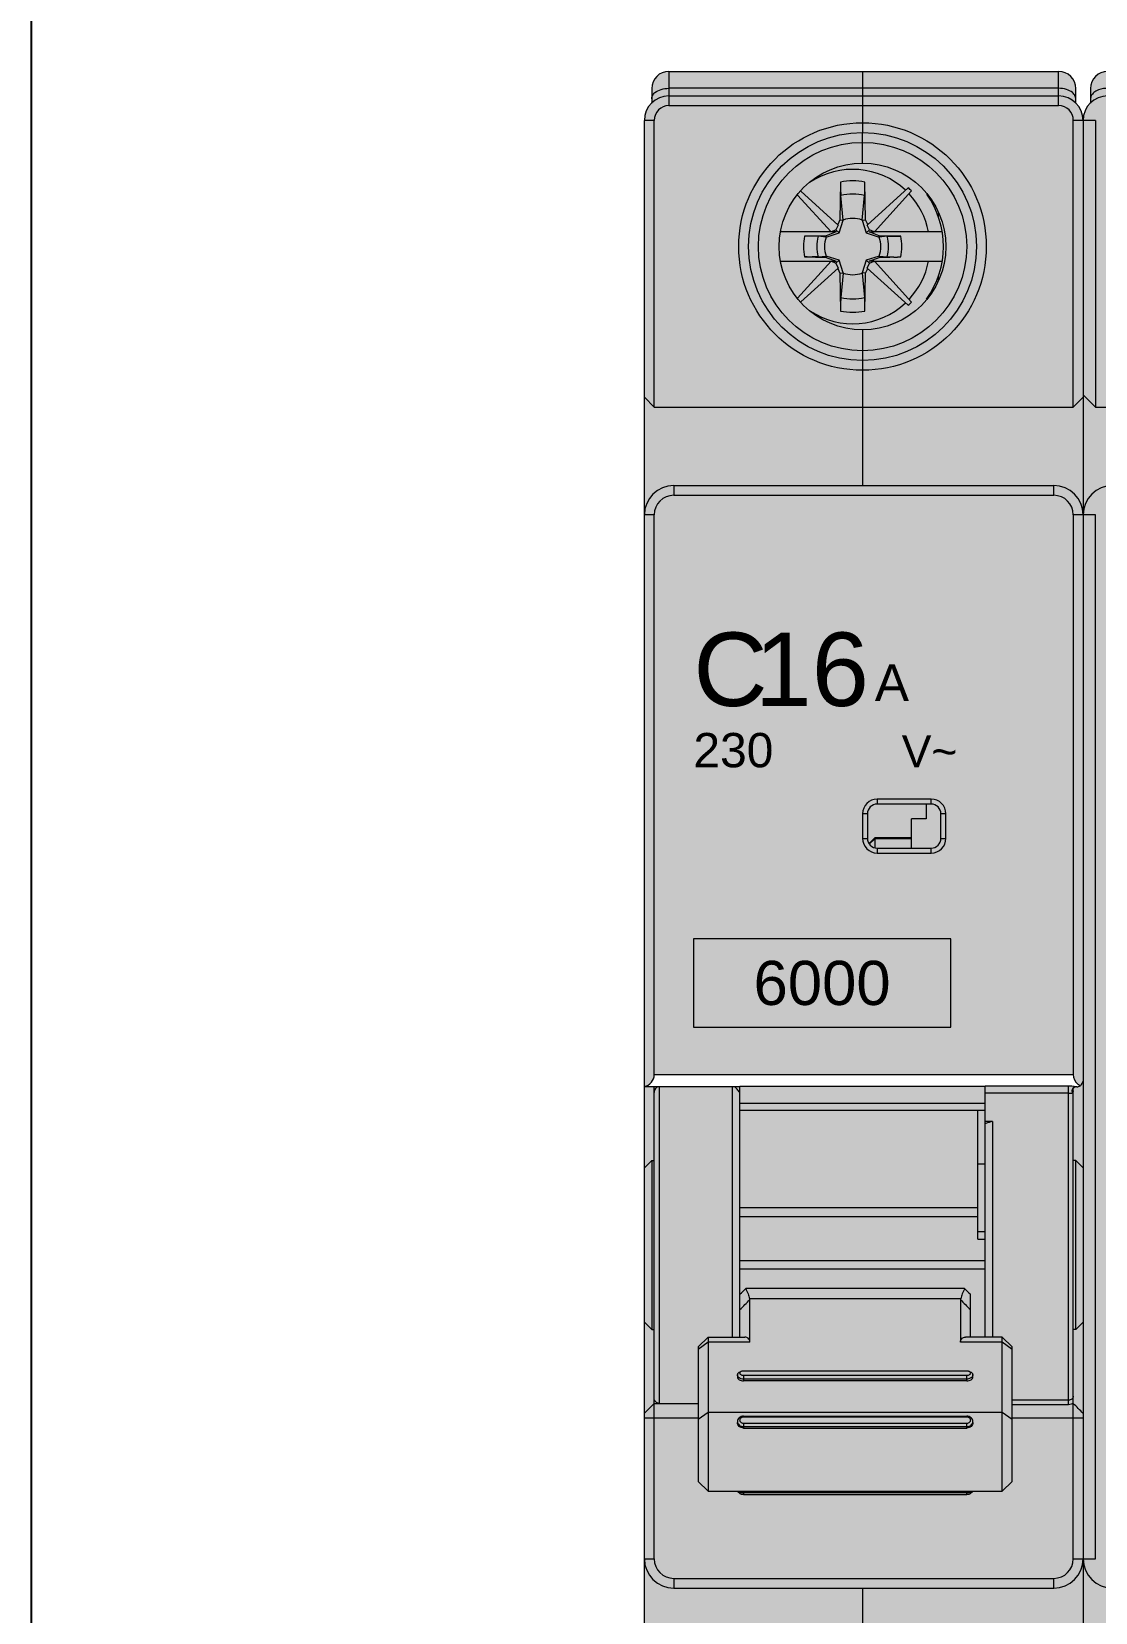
# Model space of a CAD drawing. Header units: millimetres. Extents: x 27500 to 33280, y -10980 to 420.
# Drawn here: x 30080 to 30123.4, y -667.9 to -603.4 of the extents above; entities that cross this region are included whole.
import ezdxf
from ezdxf.enums import TextEntityAlignment as Align

# ---------------------------------------------------------------- set-up
doc = ezdxf.new("R2010")
doc.units = ezdxf.units.MM
for name, color, linetype, lineweight, true_color in [('BODY', 7, 'Continuous', 5, 0xf0f1eb), ('DETAILS', 7, 'Continuous', 5, 0x2f373d), ('INDICATOR', 7, 'Continuous', 5, 0x3d9868), ('LEVERS', 7, 'Continuous', 5, 0x2b7ac1), ('MARKING', 7, 'Continuous', 5, 0x2f373d), ('RECESS', 7, 'Continuous', 5, 0x6c747a), ('TERMINALS', 7, 'Continuous', 5, 0xa4adb6)]:
    doc.layers.add(name, color=color, linetype=linetype, lineweight=lineweight, true_color=true_color)
doc.layers.add('PARAMETERS', color=7, linetype='Continuous', plot=False)
doc.styles.add('BLOCK_ARIAL', font='arial.ttf')
doc.styles.get("Standard").update_dxf_attribs({"font": 'arial.ttf'})

# ---------------------------------------------------------------- blocks, each defined once
blk = doc.blocks.new('SX_DYN_RCBO_G001')
at = {"layer": 'BODY', "true_color": 0xf0f1eb}
blk.add_hatch(color=7, dxfattribs=at).paths.add_polyline_path([(0.1, 1), (0.1, 13.7), (0.4, 13.7), (0.4, 16.7), (1, 16.7), (0.8, 16.72), (0.61, 16.78), (0.3, 16.983), (0.29, 16.99), (0.08, 17.31), (0.02, 17.5), (0, 17.7), (0, 29), (0, 33.8), (0, 39.54), (0, 39.74), (0, 43.45), (0, 49.75), (0, 53.06), (0.4, 53.06), (0.58, 53.06), (0.6, 53.06), (3.6, 53.06), (3.9, 53.06), (3.9, 53.065), (3.9, 53.07), (13.9, 53.07), (13.9, 53.09), (17.3, 53.09), (17.435, 53.085), (17.53, 53.07), (17.595, 53.06), (17.64, 53.06), (17.645, 53.06), (17.685, 53.065), (17.69, 53.07), (17.695, 53.07), (17.7, 53.07), (17.71, 53.07), (17.73, 53.08), (17.75, 53.09), (17.77, 53.1), (17.785, 53.108), (17.77, 53.115), (17.75, 53.13), (17.725, 53.14), (17.715, 53.148), (17.71, 53.15), (17.7, 53.16), (17.69, 53.16), (17.69, 53.17), (17.61, 53.25), (17.55, 53.34), (17.51, 53.45), (17.5, 53.56), (0.4, 53.56), (0.37, 53.39), (0.29, 53.24), (0.16, 53.13), (0, 53.07), (0, 76.4), (0, 81.2), (0, 92.5), (0.02, 92.7), (0.08, 92.89), (0.29, 93.21), (0.3, 93.217), (0.3, 93.375), (0.3, 93.38), (0.3, 93.41), (0.3, 93.8), (0.35, 94.07), (0.5, 94.3), (0.73, 94.45), (1, 94.5), (8.9, 94.5), (16.9, 94.5), (17.17, 94.45), (17.39, 94.3), (17.392, 94.297), (17.395, 94.295), (17.545, 94.07), (17.6, 93.8), (17.6, 93.41), (17.6, 93.38), (17.6, 93.375), (17.6, 93.217), (17.61, 93.21), (17.82, 92.89), (17.88, 92.7), (17.9, 92.5), (17.92, 92.7), (17.98, 92.89), (18.19, 93.21), (18.2, 93.217), (18.2, 93.375), (18.2, 93.38), (18.2, 93.41), (18.2, 93.8), (18.25, 94.07), (18.4, 94.3), (18.63, 94.45), (18.9, 94.5), (29.3, 94.5), (45.9, 94.5), (52.9, 94.5), (53.17, 94.45), (53.39, 94.3), (53.392, 94.297), (53.395, 94.295), (53.545, 94.07), (53.6, 93.8), (53.6, 93.41), (53.6, 93.38), (53.6, 93.375), (53.6, 93.217), (53.61, 93.21), (53.82, 92.89), (53.88, 92.7), (53.9, 92.5), (53.4, 92.5), (53.4, 80.8), (45.9, 80.8), (45.9, 77.6), (52.7, 77.6), (52.94, 77.58), (53.17, 77.51), (53.37, 77.4), (53.55, 77.25), (53.695, 77.07), (53.737, 76.991), (53.81, 76.87), (53.88, 76.64), (53.9, 76.4), (53.4, 76.4), (53.4, 33.8), (53.9, 33.8), (53.88, 33.56), (53.81, 33.33), (53.737, 33.209), (53.695, 33.13), (53.55, 32.95), (53.37, 32.8), (53.17, 32.69), (52.94, 32.62), (52.7, 32.6), (45.9, 32.6), (45.9, 29.4), (53.4, 29.4), (53.4, 17.7), (53.9, 17.7), (53.88, 17.5), (53.82, 17.31), (53.61, 16.99), (53.29, 16.78), (53.1, 16.72), (52.9, 16.7), (52.3, 16.7), (52.3, 8.5), (52.3, 8.48), (52.31, 8.46), (52.32, 8.44), (52.33, 8.43), (52.34, 8.42), (52.36, 8.41), (52.38, 8.4), (52.4, 8.4), (53.4, 8.4), (53.42, 8.4), (53.44, 8.41), (53.46, 8.42), (53.46, 8.42), (53.47, 8.43), (53.48, 8.44), (53.49, 8.46), (53.5, 8.48), (53.5, 8.5), (53.9, 8.5), (53.86, 8.305), (53.755, 8.145), (53.595, 8.04), (53.4, 8), (52.4, 8), (52.205, 8.04), (52.045, 8.145), (51.94, 8.305), (51.9, 8.5), (51.9, 14.9), (51.835, 15.21), (51.665, 15.465), (51.41, 15.635), (51.1, 15.7), (45.9, 15.7), (40.7, 15.7), (40.39, 15.635), (40.135, 15.465), (39.965, 15.21), (39.9, 14.9), (39.9, 8.5), (39.86, 8.305), (39.755, 8.145), (39.595, 8.04), (39.4, 8), (38.9, 8), (38.705, 8.04), (38.545, 8.145), (38.44, 8.305), (38.4, 8.5), (38.4, 14.9), (38.335, 15.21), (38.165, 15.465), (37.91, 15.635), (37.6, 15.7), (32.4, 15.7), (26.9, 15.7), (26.9, 16.39), (26.9, 16.7), (26.4, 16.7), (26.39, 1), (26.37, 0.8), (26.315, 0.61), (26.185, 0.42), (26.1, 0.29), (25.78, 0.08), (25.595, 0.02), (25.39, 0), (1.09, 0), (0.895, 0.02), (0.71, 0.075), (0.535, 0.17), (0.415, 0.27), (0.39, 0.29), (0.388, 0.293), (0.385, 0.295), (0.26, 0.445), (0.17, 0.615), (0.14, 0.71), (0.11, 0.8), (0.09, 1)])
at = {"layer": 'INDICATOR', "true_color": 0x3d9868}
blk.add_hatch(color=105, dxfattribs=at).paths.add_polyline_path([(11.7, 62.6), (9.5, 62.6), (9.265, 62.645), (9.075, 62.775), (8.945, 62.965), (8.9, 63.2), (8.9, 64.2), (8.945, 64.435), (9.075, 64.625), (9.265, 64.755), (9.5, 64.8), (11.7, 64.8), (11.7, 64.6), (11.855, 64.57), (11.985, 64.485), (12.07, 64.355), (12.1, 64.2), (12.1, 63.2), (12.07, 63.045), (11.985, 62.915), (11.855, 62.83), (11.7, 62.8)])
at = {"layer": 'LEVERS'}
blk.add_hatch(color=256, dxfattribs=at).paths.add_polyline_path([(0.4, 40.365), (0.405, 40.325), (0.415, 40.28), (0.435, 40.24), (0.46, 40.205), (0.49, 40.175), (0.525, 40.16), (0.56, 40.145), (0.6, 40.14), (2.2, 40.14), (2.2, 42.345), (2.2, 42.445), (2.6, 42.845), (3.6, 42.845), (3.9, 42.845), (3.9, 43.97), (3.9, 44.595), (3.96, 44.65), (4.015, 44.71), (4.075, 44.765), (4.135, 44.825), (13.065, 44.825), (13.125, 44.765), (13.18, 44.71), (13.24, 44.65), (13.3, 44.595), (13.3, 43.97), (13.3, 42.845), (13.9, 42.845), (14.2, 42.845), (14.6, 42.845), (15, 42.445), (15, 42.345), (15, 40.27), (17.3, 40.27), (17.34, 40.27), (17.375, 40.28), (17.41, 40.295), (17.44, 40.32), (17.465, 40.345), (17.485, 40.375), (17.495, 40.405), (17.5, 40.44), (17.5, 40.14), (17.5, 40.135), (17.5, 40.11), (17.5, 39.895), (17.5, 39.54), (17.5, 33.8), (17.435, 33.49), (17.265, 33.235), (17.01, 33.065), (16.7, 33), (16.7, 32.6), (8.9, 32.6), (1.2, 32.6), (1.2, 33), (0.89, 33.065), (0.635, 33.235), (0.465, 33.49), (0.4, 33.8), (0.4, 39.54), (0.4, 40.14)])
at = {"layer": 'RECESS', "true_color": 0x6c747a}
blk.add_hatch(color=8, dxfattribs=at).paths.add_polyline_path([(13.3, 42.845), (13.3, 43.97), (13.3, 44.595), (13.24, 44.65), (13.18, 44.71), (13.125, 44.765), (13.065, 44.825), (4.135, 44.825), (4.075, 44.765), (4.015, 44.71), (3.96, 44.65), (3.9, 44.595), (3.9, 43.97), (3.9, 42.845), (3.6, 42.845), (3.6, 53.06), (3.9, 53.06), (3.9, 53.065), (13.9, 53.065), (13.9, 52.805), (13.9, 52.385), (13.9, 52.11), (13.9, 51.65), (14.2, 51.65), (14.2, 42.845), (13.9, 42.845)])
at = {"layer": 'TERMINALS', "true_color": 0xa4adb6}
blk.add_hatch(color=253, dxfattribs=at).paths.add_polyline_path([(13.586, 85.469), (13.555, 85.385), (13.522, 85.318), (13.5, 85.266), (13.429, 85.116), (13.353, 84.969), (13.341, 84.947), (13.34, 84.945), (13.338, 84.942), (13.273, 84.825), (13.188, 84.683), (13.099, 84.544), (13.005, 84.409), (12.906, 84.276), (12.803, 84.146), (12.697, 84.02), (12.586, 83.898), (12.471, 83.779), (12.352, 83.664), (12.229, 83.553), (12.103, 83.446), (11.974, 83.344), (11.841, 83.245), (11.788, 83.208), (11.725, 83.16), (11.649, 83.115), (11.567, 83.062), (11.425, 82.977), (11.306, 82.911), (11.305, 82.91), (11.304, 82.91), (11.28, 82.896), (11.133, 82.821), (10.984, 82.75), (10.93, 82.727), (10.865, 82.695), (10.786, 82.666), (10.679, 82.624), (10.523, 82.568), (10.479, 82.554), (10.4, 82.525), (10.336, 82.509), (10.207, 82.472), (10.047, 82.432), (9.885, 82.397), (9.722, 82.367), (9.559, 82.343), (9.454, 82.331), (9.415, 82.325), (9.385, 82.324), (9.23, 82.311), (9.065, 82.303), (8.901, 82.3), (8.9, 82.3), (8.899, 82.3), (8.735, 82.303), (8.569, 82.311), (8.414, 82.324), (8.385, 82.325), (8.348, 82.331), (8.241, 82.343), (8.077, 82.367), (7.915, 82.397), (7.753, 82.432), (7.593, 82.472), (7.46, 82.51), (7.4, 82.525), (7.324, 82.553), (7.276, 82.568), (7.121, 82.624), (7.008, 82.668), (6.935, 82.695), (6.873, 82.725), (6.816, 82.75), (6.666, 82.821), (6.519, 82.896), (6.375, 82.977), (6.233, 83.062), (6.145, 83.119), (6.075, 83.16), (6.007, 83.211), (5.958, 83.245), (5.826, 83.344), (5.696, 83.446), (5.693, 83.449), (5.685, 83.455), (5.674, 83.465), (5.57, 83.553), (5.448, 83.664), (5.329, 83.779), (5.214, 83.898), (5.103, 84.02), (4.996, 84.146), (4.893, 84.276), (4.795, 84.409), (4.754, 84.467), (4.71, 84.525), (4.67, 84.593), (4.611, 84.683), (4.526, 84.825), (4.446, 84.969), (4.371, 85.116), (4.3, 85.266), (4.274, 85.326), (4.245, 85.385), (4.22, 85.453), (4.173, 85.571), (4.118, 85.727), (4.101, 85.778), (4.075, 85.85), (4.055, 85.928), (4.022, 86.043), (3.982, 86.203), (3.975, 86.233), (3.95, 86.33), (3.936, 86.424), (3.917, 86.527), (3.893, 86.691), (3.881, 86.793), (3.875, 86.835), (3.874, 86.857), (3.861, 87.02), (3.852, 87.185), (3.85, 87.35), (3.852, 87.515), (3.861, 87.68), (3.874, 87.843), (3.875, 87.865), (3.881, 87.906), (3.893, 88.009), (3.917, 88.173), (3.936, 88.276), (3.95, 88.37), (3.975, 88.467), (3.982, 88.497), (4.022, 88.657), (4.055, 88.773), (4.075, 88.85), (4.101, 88.921), (4.118, 88.973), (4.173, 89.129), (4.22, 89.248), (4.245, 89.315), (4.274, 89.374), (4.3, 89.434), (4.371, 89.584), (4.446, 89.731), (4.526, 89.875), (4.611, 90.017), (4.67, 90.108), (4.71, 90.175), (4.754, 90.232), (4.795, 90.292), (4.893, 90.424), (4.996, 90.554), (5.103, 90.68), (5.214, 90.802), (5.329, 90.921), (5.448, 91.036), (5.57, 91.147), (5.675, 91.236), (5.685, 91.245), (5.692, 91.251), (5.696, 91.254), (5.826, 91.356), (5.958, 91.455), (6.008, 91.489), (6.075, 91.54), (6.143, 91.581), (6.233, 91.638), (6.375, 91.723), (6.519, 91.804), (6.666, 91.879), (6.816, 91.95), (6.874, 91.975), (6.935, 92.005), (7.006, 92.031), (7.121, 92.076), (7.276, 92.132), (7.326, 92.148), (7.4, 92.175), (7.459, 92.19), (7.593, 92.228), (7.753, 92.268), (7.915, 92.303), (8.077, 92.333), (8.241, 92.357), (8.349, 92.369), (8.385, 92.375), (8.412, 92.376), (8.569, 92.389), (8.735, 92.397), (8.9, 92.4), (9.065, 92.397), (9.23, 92.389), (9.387, 92.376), (9.415, 92.375), (9.452, 92.369), (9.559, 92.357), (9.722, 92.333), (9.885, 92.303), (10.047, 92.268), (10.207, 92.228), (10.338, 92.191), (10.4, 92.175), (10.478, 92.147), (10.523, 92.132), (10.679, 92.076), (10.787, 92.033), (10.865, 92.005), (10.929, 91.974), (10.984, 91.95), (11.133, 91.879), (11.28, 91.804), (11.425, 91.723), (11.567, 91.638), (11.65, 91.584), (11.725, 91.54), (11.787, 91.492), (11.841, 91.455), (11.974, 91.356), (12.103, 91.254), (12.229, 91.147), (12.352, 91.036), (12.471, 90.921), (12.586, 90.802), (12.697, 90.68), (12.803, 90.554), (12.906, 90.424), (13.005, 90.292), (13.099, 90.156), (13.188, 90.017), (13.273, 89.875), (13.339, 89.757), (13.34, 89.755), (13.341, 89.753), (13.353, 89.731), (13.429, 89.584), (13.5, 89.434), (13.522, 89.382), (13.555, 89.315), (13.585, 89.232), (13.626, 89.129), (13.682, 88.973), (13.695, 88.932), (13.725, 88.85), (13.742, 88.782), (13.778, 88.657), (13.818, 88.497), (13.853, 88.335), (13.882, 88.173), (13.907, 88.009), (13.918, 87.908), (13.925, 87.865), (13.927, 87.829), (13.939, 87.68), (13.947, 87.515), (13.95, 87.357), (13.95, 87.35), (13.95, 87.343), (13.947, 87.185), (13.939, 87.02), (13.927, 86.871), (13.925, 86.835), (13.918, 86.792), (13.907, 86.691), (13.882, 86.527), (13.853, 86.365), (13.818, 86.203), (13.778, 86.043), (13.742, 85.918), (13.725, 85.85), (13.695, 85.768), (13.682, 85.727), (13.626, 85.571)])
at = {"layer": 'DETAILS', "color": 250, "linetype": 'ByBlock', "lineweight": 5, "true_color": 0x2f373d}
for p, q in [((1, 94.5), (1, 93.1)), ((1, 94.5), (16.9, 94.5)), ((8.9, 94.5), (8.9, 92.018)), ((16.9, 93.1), (16.9, 94.5)), ((0.3, 93.8), (0.3, 93.197)), ((16.9, 93.808), (1, 93.808)), ((17.6, 93.197), (17.6, 93.8)), ((18.2, 93.8), (18.2, 93.197)), ((1, 93.5), (16.9, 93.5)), ((1, 93.1), (16.9, 93.1)), ((0, 53.07), (0, 92.5)), ((0.4, 92.5), (0, 92.5)), ((0.4, 80.8), (0.4, 92.5)), ((17.5, 80.8), (17.5, 92.5)), ((18.4, 92.5), (17.5, 92.5)), ((17.9, 92.5), (17.9, 0.5)), ((18.4, 92.5), (18.4, 80.8)), ((8.9, 90.75), (8.9, 92)), ((8.007, 89.982), (7.98, 88.436)), ((9.02, 88.436), (8.993, 89.982)), ((10.767, 89.748), (9.095, 88.229)), ((7.616, 87.95), (6.252, 89.452)), ((7.904, 88.229), (6.389, 89.606)), ((8.111, 88.432), (8.016, 89.431)), ((8.889, 88.432), (8.983, 89.431)), ((9.383, 87.95), (10.898, 89.617)), ((7.98, 88.436), (7.889, 88.243)), ((7.946, 87.903), (8.111, 88.428)), ((7.98, 88.436), (8.111, 88.428)), ((8.111, 88.432), (8.111, 88.428)), ((8.889, 88.428), (9.02, 88.436)), ((8.889, 88.428), (8.889, 88.432)), ((8.889, 88.428), (9.053, 87.903)), ((9.11, 88.243), (9.02, 88.436)), ((12, 88.542), (12, 88.704)), ((7.616, 87.95), (5.571, 87.95)), ((7.418, 87.794), (6.538, 87.775)), ((7.417, 87.739), (7.094, 87.767)), ((7.417, 87.739), (7.421, 87.739)), ((7.825, 87.95), (7.418, 87.794)), ((7.421, 87.739), (7.418, 87.794)), ((7.421, 87.739), (7.946, 87.903)), ((7.607, 87.96), (7.585, 87.95)), ((7.63, 87.95), (7.616, 87.95)), ((7.817, 88.033), (7.63, 87.95)), ((7.825, 87.95), (7.63, 87.95)), ((7.904, 88.229), (7.817, 88.033)), ((7.817, 88.033), (7.946, 87.903)), ((9.183, 88.033), (9.053, 87.903)), ((9.053, 87.903), (9.578, 87.739)), ((9.183, 88.033), (9.095, 88.229)), ((9.581, 87.794), (9.175, 87.95)), ((9.175, 87.95), (9.369, 87.95)), ((9.369, 87.95), (9.183, 88.033)), ((9.383, 87.95), (9.369, 87.95)), ((12.151, 87.95), (9.383, 87.95)), ((9.415, 87.95), (9.392, 87.96)), ((9.578, 87.739), (9.581, 87.794)), ((9.582, 87.739), (9.578, 87.739)), ((10.461, 87.775), (9.581, 87.794)), ((9.905, 87.767), (9.582, 87.739)), ((5.572, 86.75), (7.616, 86.75)), ((6.253, 85.249), (7.616, 86.75)), ((6.389, 85.094), (7.904, 86.471)), ((6.538, 86.926), (7.418, 86.906)), ((7.094, 86.933), (7.417, 86.961)), ((7.417, 86.961), (7.421, 86.961)), ((7.421, 86.961), (7.418, 86.906)), ((7.418, 86.906), (7.825, 86.75)), ((7.946, 86.797), (7.421, 86.961)), ((7.585, 86.75), (7.607, 86.74)), ((7.616, 86.75), (7.63, 86.75)), ((7.63, 86.75), (7.817, 86.667)), ((7.63, 86.75), (7.825, 86.75)), ((7.817, 86.667), (7.946, 86.797)), ((7.817, 86.667), (7.904, 86.471)), ((7.889, 86.457), (7.98, 86.264)), ((8.111, 86.272), (7.946, 86.797)), ((9.053, 86.797), (8.889, 86.272)), ((9.02, 86.264), (9.11, 86.457)), ((9.578, 86.961), (9.053, 86.797)), ((9.053, 86.797), (9.183, 86.667)), ((9.095, 86.471), (9.183, 86.667)), ((9.095, 86.471), (10.767, 84.952)), ((9.175, 86.75), (9.581, 86.906)), ((9.369, 86.75), (9.175, 86.75)), ((9.183, 86.667), (9.369, 86.75)), ((9.369, 86.75), (9.383, 86.75)), ((10.898, 85.083), (9.383, 86.75)), ((9.383, 86.75), (12.151, 86.75)), ((9.392, 86.74), (9.415, 86.75)), ((9.578, 86.961), (9.581, 86.906)), ((9.582, 86.961), (9.578, 86.961)), ((9.581, 86.906), (10.461, 86.926)), ((9.582, 86.961), (9.905, 86.933)), ((7.98, 86.264), (8.111, 86.272)), ((7.98, 86.264), (8.007, 84.718)), ((8.111, 86.268), (8.016, 85.269)), ((8.111, 86.272), (8.111, 86.268)), ((9.02, 86.264), (8.889, 86.272)), ((8.889, 86.268), (8.889, 86.272)), ((8.889, 86.268), (8.983, 85.269)), ((8.993, 84.718), (9.02, 86.264)), ((12, 85.992), (12, 86.163)), ((8.9, 83.95), (8.9, 82.7)), ((8.9, 82.682), (8.9, 77.6)), ((18.4, 80.8), (17.9, 81.3)), ((0, 81.2), (0.4, 80.8)), ((0.4, 80.8), (17.5, 80.8)), ((17.5, 80.8), (17.9, 81.2)), ((18.4, 80.8), (53.4, 80.8)), ((1.2, 77.6), (1.2, 77.2)), ((1.2, 77.6), (16.7, 77.6)), ((16.7, 77.2), (16.7, 77.6)), ((1.2, 77.2), (16.7, 77.2)), ((0.4, 76.4), (0, 76.4)), ((0.4, 53.56), (0.4, 76.4)), ((17.5, 76.4), (17.5, 53.56)), ((18.4, 76.4), (17.5, 76.4)), ((18.4, 33.8), (18.4, 76.4)), ((9.5, 64.8), (9.5, 64.6)), ((11.7, 64.8), (9.5, 64.8)), ((11.7, 64.6), (9.5, 64.6)), ((11.5, 64.6), (11.5, 64)), ((11.7, 64.6), (11.7, 64.8)), ((8.9, 64.2), (8.9, 63.2)), ((9.1, 64.2), (8.9, 64.2)), ((9.1, 64.2), (9.1, 63.2)), ((10.9, 62.8), (10.9, 64)), ((11.5, 64), (10.9, 64)), ((12.1, 63.2), (12.1, 64.2)), ((12.3, 64.2), (12.1, 64.2)), ((12.3, 63.2), (12.3, 64.2)), ((9.168, 62.99), (9.4, 63.222)), ((9.4, 63.222), (9.4, 62.82)), ((10.9, 63.222), (9.4, 63.222)), ((8.9, 63.2), (9.1, 63.2)), ((9.4, 63.181), (9.181, 62.97)), ((10.9, 63.181), (9.4, 63.181)), ((9.5, 62.8), (9.5, 62.6)), ((9.5, 62.8), (11.7, 62.8)), ((9.5, 62.6), (11.7, 62.6)), ((11.7, 62.6), (11.7, 62.8)), ((12.1, 63.2), (12.3, 63.2)), ((0.4, 53.56), (17.5, 53.56)), ((0, 17.7), (0, 53.06)), ((3.9, 53.06), (0, 53.06)), ((0.4, 33.8), (0.4, 53.06)), ((0.6, 53.06), (0.6, 40.14)), ((3.6, 42.846), (3.6, 53.06)), ((3.78, 52.96), (3.7, 53.05)), ((3.9, 42.846), (3.9, 53.067)), ((13.9, 53.067), (3.9, 53.067)), ((13.9, 42.846), (13.9, 53.091)), ((17.3, 53.091), (13.9, 53.091)), ((17.3, 40.089), (17.3, 53.091)), ((17.436, 53.083), (17.3, 53.091)), ((17.532, 53.068), (17.436, 53.083)), ((17.526, 53.017), (17.5, 52.986)), ((17.5, 40.133), (17.5, 52.986)), ((17.556, 53.041), (17.526, 53.017)), ((17.595, 53.06), (17.532, 53.068)), ((17.644, 53.06), (17.595, 53.06)), ((17.644, 53.06), (17.684, 53.065)), ((13.9, 52.384), (3.9, 52.384)), ((17.3, 52.805), (13.9, 52.805)), ((3.9, 52.108), (13.9, 52.108)), ((13.6, 46.848), (13.6, 52.108)), ((14.2, 51.65), (13.9, 51.65)), ((14.2, 51.65), (14.2, 42.846)), ((13.927, 51.564), (13.9, 51.556)), ((0.3, 50.05), (0, 49.75)), ((0.3, 50.05), (0.3, 43.15)), ((0.3, 50.05), (0.4, 50.05)), ((13.9, 49.9), (13.6, 49.9)), ((17.6, 50.05), (17.5, 50.05)), ((17.6, 43.15), (17.6, 50.05)), ((17.6, 50.05), (17.9, 49.75)), ((13.6, 48.125), (3.9, 48.125)), ((13.6, 47.757), (3.9, 47.757)), ((13.9, 47.14), (13.6, 47.14)), ((13.6, 46.848), (13.9, 46.848)), ((3.9, 45.977), (13.9, 45.977)), ((3.9, 45.632), (13.9, 45.632)), ((13.065, 44.825), (4.134, 44.825)), ((13.3, 42.846), (13.3, 44.594)), ((12.905, 44.415), (4.295, 44.415)), ((4.3, 44.378), (4.295, 44.415)), ((4.3, 42.639), (4.3, 44.378)), ((12.905, 44.415), (12.9, 44.378)), ((12.9, 44.378), (12.9, 42.639)), ((0.3, 43.15), (0, 43.45)), ((17.6, 43.15), (17.9, 43.45)), ((0.3, 43.15), (0.4, 43.15)), ((2.2, 42.446), (2.6, 42.846)), ((2.6, 42.639), (2.2, 42.343)), ((2.6, 42.846), (2.6, 36.56)), ((2.6, 42.846), (4.093, 42.846)), ((4.3, 42.639), (2.6, 42.639)), ((14.6, 42.639), (12.9, 42.639)), ((14.6, 42.846), (13.107, 42.846)), ((14.6, 36.56), (14.6, 42.846)), ((15, 42.446), (14.6, 42.846)), ((15, 42.343), (14.6, 42.639)), ((17.6, 43.15), (17.5, 43.15)), ((2.2, 42.446), (2.2, 36.96)), ((15, 36.96), (15, 42.446)), ((3.8, 41.3), (3.8, 41.226)), ((3.903, 41.436), (3.944, 41.452)), ((3.986, 41.465), (4.05, 41.475)), ((4.05, 41.475), (13.15, 41.475)), ((13.15, 41.475), (13.213, 41.465)), ((13.255, 41.452), (13.297, 41.436)), ((13.4, 41.226), (13.4, 41.3)), ((4.05, 41.273), (4.05, 41.058)), ((13.15, 41.273), (4.05, 41.273)), ((13.15, 41.132), (4.05, 41.132)), ((13.15, 41.058), (4.05, 41.058)), ((13.15, 41.058), (13.15, 41.273)), ((0.4, 40.14), (0, 39.74)), ((0.4, 40.14), (2.2, 40.14)), ((17.3, 40.268), (15, 40.268)), ((17.3, 40.089), (15, 40.089)), ((17.406, 40.116), (17.3, 40.089)), ((17.499, 40.14), (17.406, 40.116)), ((17.5, 40.111), (17.499, 40.14)), ((17.5, 39.54), (17.499, 40.14)), ((17.5, 39.893), (17.5, 40.111)), ((2.2, 39.54), (0, 39.54)), ((2.2, 39.491), (2.6, 39.787)), ((2.6, 39.787), (14.6, 39.787)), ((3.8, 39.408), (3.8, 39.357)), ((4.05, 39.621), (4.05, 39.592)), ((4.05, 39.621), (13.15, 39.621)), ((4.05, 39.592), (13.15, 39.592)), ((13.15, 39.592), (13.15, 39.621)), ((13.4, 39.357), (13.4, 39.408)), ((14.6, 39.787), (15, 39.491)), ((17.9, 39.54), (15, 39.54)), ((17.5, 33.8), (17.5, 39.893)), ((4.05, 39.32), (4.05, 39.134)), ((13.15, 39.32), (4.05, 39.32)), ((13.15, 39.19), (4.05, 39.19)), ((4.05, 39.134), (13.15, 39.134)), ((13.15, 39.134), (13.15, 39.32)), ((2.2, 36.96), (2.6, 36.56)), ((15, 36.96), (14.6, 36.56)), ((2.6, 36.56), (14.6, 36.56)), ((3.814, 36.543), (3.802, 36.559)), ((3.814, 36.543), (3.909, 36.459)), ((4.05, 36.56), (4.05, 36.429)), ((13.15, 36.493), (4.05, 36.493)), ((4.05, 36.429), (13.15, 36.429)), ((13.15, 36.429), (13.15, 36.56)), ((13.291, 36.459), (13.385, 36.543)), ((13.397, 36.559), (13.385, 36.543)), ((0, 33.8), (0.4, 33.8)), ((17.5, 33.8), (18.4, 33.8)), ((1.2, 33), (1.2, 32.6)), ((1.2, 33), (16.7, 33)), ((16.7, 32.6), (16.7, 33)), ((1.2, 32.6), (16.7, 32.6)), ((8.9, 32.6), (8.9, 27.518))]:
    blk.add_line(p, q, dxfattribs=at)
for radius in [5.05, 4.65, 4.25, 3.4]:
    blk.add_circle((8.9, 87.35), radius, dxfattribs=at)
for centre, radius, start, end in [((1, 93.8), 0.7, 90, 180), ((16.9, 93.8), 0.7, 0, 90), ((18.9, 93.8), 0.7, 90, 180), ((1, 92.5), 1, 90, 180), ((1, 92.5), 0.6, 90, 180), ((16.9, 92.5), 1, 0, 90), ((16.9, 92.5), 0.6, 0, 90), ((18.9, 92.5), 1, 90, 180), ((8.5, 87.35), 3.15, 46.81922, 124.00953), ((8.5, 87.35), 2.678, 79.38573, 100.61427), ((8.5, 87.35), 3.3, 43.38824, 46.61176), ((8.5, 87.35), 2.137, 76.92012, 103.07988), ((8.5, 87.35), 3.15, 10.98058, 43.18078), ((8.5, 87.35), 3.7, 324.53277, 35.2483), ((8.5, 87.35), 1.15, 70.24143, 109.75857), ((8.5, 87.35), 2.007, 167.78908, 192.21092), ((8.5, 87.35), 1.466, 163.46752, 196.53248), ((8.5, 87.35), 1.15, 160.24143, 199.75857), ((8.5, 87.35), 1.15, 340.24143, 19.75857), ((8.5, 87.35), 1.466, 343.46752, 16.53248), ((8.5, 87.35), 2.007, 347.78908, 12.21092), ((8.5, 87.35), 3.15, 316.81922, 349.01942), ((8.5, 87.35), 1.15, 250.24143, 289.75857), ((8.5, 87.35), 2.137, 256.92012, 283.07988), ((8.5, 87.35), 3.15, 236.38246, 313.18078), ((8.5, 87.35), 2.678, 259.38573, 280.61427), ((8.5, 87.35), 3.3, 313.38824, 316.61176), ((1.2, 76.4), 1.2, 90, 180), ((16.7, 76.4), 1.2, 0, 90), ((19.1, 76.4), 1.2, 90, 180), ((1.2, 76.4), 0.8, 90.00001, 180), ((16.7, 76.4), 0.8, 0, 89.99999), ((9.5, 64.2), 0.6, 90, 180), ((9.5, 64.2), 0.4, 90, 180), ((11.7, 64.2), 0.6, 0, 90), ((11.7, 64.2), 0.4, 0, 90), ((9.5, 63.2), 0.6, 180, 270), ((9.5, 63.2), 0.4, 180, 270), ((11.7, 63.2), 0.6, 270, 360), ((11.7, 63.2), 0.4, 270, 0), ((18, 53.56), 0.5, 179.99998, 231.61963), ((-58.677, -2.833), 83.748, 41.6511, 41.77393), ((17.613, 52.9), 0.169, 179.42477, 186.81996), ((18, 53.56), 0.501, 231.62603, 234.22086), ((18, 53.561), 0.501, 234.2318, 245.1939), ((33.134, 44.425), 17.629, 149.7844, 150.50033), ((41.205, -34.635), 90.413, 107.37899, 107.56031), ((-11.361, 60.321), 21.914, 314.1387, 314.99864), ((28.561, 60.321), 21.914, 225.00136, 225.86129), ((-12.149, 60.074), 22.736, 314.90078, 316.3421), ((29.325, 60.051), 22.703, 223.65686, 225.10025), ((4.05, 39.325), 0.295, 90.00988, 90.7376), ((13.15, 39.325), 0.295, 89.26365, 89.99012), ((1.2, 33.8), 1.2, 180, 270), ((1.2, 33.8), 0.8, 180, 270), ((16.7, 33.8), 1.2, 270, 360), ((16.7, 33.8), 0.8, 270, 360), ((19.1, 33.8), 1.2, 180, 270)]:
    blk.add_arc(centre, radius, start, end, dxfattribs=at)
blk.add_ellipse((-0.1, 53.56), major_axis=(0, 0.5), ratio=1, start_param=3.342951, end_param=4.712389, dxfattribs=at)
for points, knots in [([(0.3, 93.377), (0.3, 93.423), (0.327, 93.521), (0.394, 93.597), (0.433, 93.63)], [0, 0, 0, 0, 0.468552, 1, 1, 1, 1]), ([(0.433, 93.63), (0.505, 93.691), (0.691, 93.78), (0.893, 93.808), (1, 93.808)], [0, 0, 0, 0, 0.466321, 1, 1, 1, 1]), ([(17.466, 93.63), (17.395, 93.691), (17.208, 93.78), (17.007, 93.808), (16.9, 93.808)], [0, 0, 0, 0, 0.466321, 1, 1, 1, 1]), ([(17.6, 93.377), (17.6, 93.423), (17.572, 93.521), (17.506, 93.597), (17.466, 93.63)], [0, 0, 0, 0, 0.468552, 1, 1, 1, 1]), ([(18.333, 93.63), (18.294, 93.597), (18.227, 93.521), (18.2, 93.423), (18.2, 93.377)], [0, 0, 0, 0, 0.531449, 1, 1, 1, 1]), ([(18.9, 93.808), (18.845, 93.808), (18.647, 93.793), (18.444, 93.724), (18.333, 93.63)], [0, 0, 0, 0, 0.273191, 1, 1, 1, 1]), ([(8.007, 89.982), (8.006, 89.968), (8.006, 89.939), (8.005, 89.883), (8.005, 89.828), (8.005, 89.773), (8.005, 89.733), (8.005, 89.695), (8.006, 89.658), (8.007, 89.622), (8.008, 89.589), (8.008, 89.562), (8.009, 89.541), (8.01, 89.522), (8.011, 89.5), (8.012, 89.478), (8.014, 89.462), (8.014, 89.451), (8.015, 89.441), (8.016, 89.435), (8.016, 89.431)], [0, 0, 0, 0, 0.07736, 0.154442, 0.306053, 0.379833, 0.451824, 0.521684, 0.589064, 0.653614, 0.715004, 0.77291, 0.800458, 0.827023, 0.877063, 0.922751, 0.943879, 0.963819, 0.982537, 1, 1, 1, 1]), ([(8.983, 89.431), (8.984, 89.435), (8.984, 89.441), (8.985, 89.451), (8.986, 89.462), (8.987, 89.478), (8.988, 89.5), (8.989, 89.522), (8.99, 89.541), (8.991, 89.562), (8.992, 89.589), (8.993, 89.623), (8.994, 89.658), (8.994, 89.695), (8.994, 89.733), (8.995, 89.773), (8.995, 89.828), (8.994, 89.883), (8.994, 89.939), (8.993, 89.968), (8.993, 89.982)], [0, 0, 0, 0, 0.017464, 0.036183, 0.056125, 0.077256, 0.122951, 0.172997, 0.199565, 0.227115, 0.285022, 0.346414, 0.410964, 0.478342, 0.548203, 0.620192, 0.693969, 0.845565, 0.922642, 1, 1, 1, 1]), ([(7.094, 87.767), (7.091, 87.767), (7.085, 87.768), (7.074, 87.769), (7.063, 87.77), (7.051, 87.77), (7.039, 87.771), (7.021, 87.772), (6.997, 87.773), (6.972, 87.774), (6.952, 87.775), (6.935, 87.775), (6.918, 87.775), (6.895, 87.776), (6.871, 87.776), (6.847, 87.777), (6.821, 87.777), (6.795, 87.777), (6.769, 87.777), (6.749, 87.777), (6.728, 87.777), (6.701, 87.777), (6.673, 87.777), (6.645, 87.776), (6.617, 87.776), (6.581, 87.775), (6.552, 87.775), (6.538, 87.775)], [0, 0, 0, 0, 0.017561, 0.036391, 0.056452, 0.077708, 0.100122, 0.123656, 0.173937, 0.228254, 0.256834, 0.286312, 0.316646, 0.347797, 0.41238, 0.445729, 0.479727, 0.549498, 0.585185, 0.62135, 0.657952, 0.69495, 0.769972, 0.807915, 0.846087, 0.922904, 1, 1, 1, 1]), ([(9.905, 87.767), (9.908, 87.767), (9.915, 87.768), (9.925, 87.769), (9.937, 87.77), (9.948, 87.77), (9.961, 87.771), (9.979, 87.772), (10.002, 87.773), (10.033, 87.774), (10.065, 87.775), (10.099, 87.776), (10.135, 87.776), (10.172, 87.777), (10.211, 87.777), (10.251, 87.777), (10.292, 87.777), (10.334, 87.777), (10.376, 87.776), (10.419, 87.775), (10.447, 87.775), (10.461, 87.775)], [0, 0, 0, 0, 0.017551, 0.036369, 0.056419, 0.077665, 0.100068, 0.123594, 0.173862, 0.228172, 0.286227, 0.347723, 0.412327, 0.479692, 0.549472, 0.621333, 0.69495, 0.770001, 0.846135, 0.922941, 1, 1, 1, 1]), ([(7.094, 86.933), (7.091, 86.933), (7.085, 86.932), (7.074, 86.931), (7.063, 86.93), (7.051, 86.93), (7.039, 86.929), (7.021, 86.928), (6.997, 86.927), (6.967, 86.926), (6.935, 86.925), (6.901, 86.924), (6.865, 86.924), (6.827, 86.923), (6.789, 86.923), (6.749, 86.923), (6.708, 86.923), (6.666, 86.923), (6.624, 86.924), (6.581, 86.925), (6.552, 86.925), (6.538, 86.926)], [0, 0, 0, 0, 0.017551, 0.036369, 0.056419, 0.077665, 0.100068, 0.123594, 0.173862, 0.228172, 0.286227, 0.347723, 0.412327, 0.479692, 0.549472, 0.621333, 0.69495, 0.770001, 0.846135, 0.922941, 1, 1, 1, 1]), ([(9.905, 86.933), (9.908, 86.933), (9.915, 86.932), (9.925, 86.931), (9.937, 86.93), (9.948, 86.93), (9.961, 86.929), (9.979, 86.928), (10.002, 86.927), (10.027, 86.926), (10.048, 86.925), (10.064, 86.925), (10.081, 86.925), (10.105, 86.924), (10.129, 86.924), (10.153, 86.924), (10.178, 86.923), (10.204, 86.923), (10.231, 86.923), (10.251, 86.923), (10.271, 86.923), (10.299, 86.923), (10.326, 86.923), (10.355, 86.924), (10.383, 86.924), (10.419, 86.925), (10.447, 86.925), (10.461, 86.926)], [0, 0, 0, 0, 0.017561, 0.036391, 0.056452, 0.077708, 0.100122, 0.123656, 0.173937, 0.228254, 0.256834, 0.286312, 0.316646, 0.347797, 0.41238, 0.445729, 0.479727, 0.549498, 0.585185, 0.62135, 0.657952, 0.69495, 0.769972, 0.807915, 0.846087, 0.922904, 1, 1, 1, 1]), ([(8.016, 85.269), (8.016, 85.266), (8.015, 85.259), (8.014, 85.249), (8.014, 85.238), (8.012, 85.222), (8.011, 85.2), (8.01, 85.178), (8.009, 85.159), (8.008, 85.138), (8.008, 85.111), (8.007, 85.078), (8.006, 85.042), (8.005, 85.005), (8.005, 84.967), (8.005, 84.927), (8.005, 84.872), (8.005, 84.817), (8.006, 84.761), (8.006, 84.732), (8.007, 84.718)], [0, 0, 0, 0, 0.017464, 0.036183, 0.056125, 0.077256, 0.122951, 0.172997, 0.199565, 0.227115, 0.285022, 0.346414, 0.410964, 0.478342, 0.548203, 0.620192, 0.693969, 0.845565, 0.922642, 1, 1, 1, 1]), ([(8.993, 84.718), (8.993, 84.732), (8.994, 84.761), (8.994, 84.817), (8.995, 84.872), (8.995, 84.927), (8.994, 84.967), (8.994, 85.005), (8.994, 85.042), (8.993, 85.078), (8.992, 85.111), (8.991, 85.138), (8.99, 85.159), (8.989, 85.178), (8.988, 85.2), (8.987, 85.222), (8.986, 85.238), (8.985, 85.249), (8.984, 85.259), (8.984, 85.266), (8.983, 85.269)], [0, 0, 0, 0, 0.07736, 0.154442, 0.306053, 0.379833, 0.451824, 0.521684, 0.589064, 0.653614, 0.715004, 0.77291, 0.800458, 0.827023, 0.877063, 0.922751, 0.943879, 0.963819, 0.982537, 1, 1, 1, 1]), ([(0.6, 53.06), (0.572, 53.06), (0.516, 53.046), (0.428, 52.975), (0.4, 52.888), (0.4, 52.833)], [0, 0, 0, 0, 0.251427, 0.503189, 1, 1, 1, 1]), ([(17.52, 53.039), (17.498, 53.025), (17.459, 52.984), (17.444, 52.929), (17.444, 52.902)], [0, 0, 0, 0, 0.48302, 1, 1, 1, 1]), ([(17.684, 53.065), (17.692, 53.067), (17.729, 53.077), (17.764, 53.093), (17.79, 53.106)], [0, 0, 0, 0, 0.223539, 1, 1, 1, 1]), ([(17.3, 52.805), (17.334, 52.805), (17.387, 52.801), (17.449, 52.806), (17.464, 52.821)], [0, 0, 0, 0, 0.620063, 1, 1, 1, 1]), ([(17.5, 52.893), (17.5, 52.887), (17.494, 52.861), (17.479, 52.836), (17.464, 52.821)], [0, 0, 0, 0, 0.191312, 1, 1, 1, 1]), ([(4.134, 44.825), (4.168, 44.754), (4.226, 44.619), (4.276, 44.481), (4.295, 44.415)], [0, 0, 0, 0, 0.536523, 1, 1, 1, 1]), ([(13.065, 44.825), (13.032, 44.754), (12.974, 44.619), (12.923, 44.481), (12.905, 44.415)], [0, 0, 0, 0, 0.536526, 1, 1, 1, 1]), ([(4.3, 42.639), (4.3, 42.671), (4.293, 42.73), (4.246, 42.802), (4.174, 42.841), (4.12, 42.846), (4.093, 42.846)], [0, 0, 0, 0, 0.285879, 0.52263, 0.750367, 1, 1, 1, 1]), ([(12.9, 42.639), (12.9, 42.671), (12.907, 42.73), (12.954, 42.802), (13.026, 42.841), (13.079, 42.846), (13.107, 42.846)], [0, 0, 0, 0, 0.285878, 0.52263, 0.750366, 1, 1, 1, 1]), ([(3.8, 41.3), (3.8, 41.313), (3.805, 41.341), (3.835, 41.393), (3.874, 41.422), (3.903, 41.436)], [0, 0, 0, 0, 0.222884, 0.459719, 1, 1, 1, 1]), ([(4.05, 41.132), (4.018, 41.132), (3.955, 41.14), (3.874, 41.175), (3.815, 41.229), (3.8, 41.278), (3.8, 41.3)], [0, 0, 0, 0, 0.293186, 0.563133, 0.796472, 1, 1, 1, 1]), ([(3.9, 41.374), (3.9, 41.377), (3.901, 41.391), (3.906, 41.404), (3.911, 41.413)], [0, 0, 0, 0, 0.243445, 1, 1, 1, 1]), ([(4.05, 41.273), (4.03, 41.273), (3.993, 41.278), (3.944, 41.299), (3.909, 41.332), (3.9, 41.361), (3.9, 41.374)], [0, 0, 0, 0, 0.293159, 0.563143, 0.796491, 1, 1, 1, 1]), ([(3.911, 41.413), (3.915, 41.419), (3.934, 41.443), (3.963, 41.458), (3.986, 41.465)], [0, 0, 0, 0, 0.225797, 1, 1, 1, 1]), ([(13.3, 41.374), (13.3, 41.361), (13.29, 41.332), (13.255, 41.299), (13.206, 41.278), (13.169, 41.273), (13.15, 41.273)], [0, 0, 0, 0, 0.20351, 0.436858, 0.706841, 1, 1, 1, 1]), ([(13.213, 41.465), (13.221, 41.463), (13.25, 41.452), (13.277, 41.432), (13.288, 41.413)], [0, 0, 0, 0, 0.277479, 1, 1, 1, 1]), ([(13.288, 41.413), (13.29, 41.41), (13.297, 41.398), (13.3, 41.384), (13.3, 41.374)], [0, 0, 0, 0, 0.260933, 1, 1, 1, 1]), ([(13.297, 41.436), (13.326, 41.422), (13.365, 41.393), (13.395, 41.341), (13.4, 41.313), (13.4, 41.3)], [0, 0, 0, 0, 0.540281, 0.777116, 1, 1, 1, 1]), ([(13.4, 41.3), (13.4, 41.287), (13.396, 41.269), (13.39, 41.252), (13.388, 41.248)], [0, 0, 0, 0, 0.742766, 1, 1, 1, 1]), ([(3.8, 41.226), (3.8, 41.204), (3.815, 41.155), (3.874, 41.101), (3.955, 41.066), (4.018, 41.058), (4.05, 41.058)], [0, 0, 0, 0, 0.203533, 0.436869, 0.706808, 1, 1, 1, 1]), ([(13.388, 41.248), (13.37, 41.211), (13.313, 41.166), (13.226, 41.138), (13.176, 41.132), (13.15, 41.132)], [0, 0, 0, 0, 0.449674, 0.717508, 1, 1, 1, 1]), ([(13.15, 41.058), (13.182, 41.058), (13.244, 41.066), (13.326, 41.101), (13.384, 41.155), (13.4, 41.204), (13.4, 41.226)], [0, 0, 0, 0, 0.293192, 0.563132, 0.796467, 1, 1, 1, 1]), ([(17.5, 40.441), (17.5, 40.396), (17.45, 40.299), (17.35, 40.268), (17.3, 40.268)], [0, 0, 0, 0, 0.475, 1, 1, 1, 1]), ([(4.046, 39.621), (4.014, 39.62), (3.951, 39.609), (3.869, 39.564), (3.813, 39.494), (3.8, 39.436), (3.8, 39.408)], [0, 0, 0, 0, 0.268258, 0.525298, 0.767361, 1, 1, 1, 1]), ([(3.8, 39.408), (3.8, 39.38), (3.814, 39.321), (3.87, 39.249), (3.953, 39.201), (4.017, 39.19), (4.05, 39.19)], [0, 0, 0, 0, 0.232518, 0.476634, 0.73407, 1, 1, 1, 1]), ([(4.05, 39.134), (4.017, 39.134), (3.953, 39.145), (3.87, 39.196), (3.814, 39.269), (3.8, 39.329), (3.8, 39.357)], [0, 0, 0, 0, 0.263912, 0.521502, 0.767437, 1, 1, 1, 1]), ([(4.05, 39.32), (4.03, 39.32), (3.99, 39.328), (3.941, 39.36), (3.908, 39.406), (3.896, 39.459), (3.907, 39.512), (3.941, 39.556), (3.991, 39.585), (4.03, 39.592), (4.05, 39.592)], [0, 0, 0, 0, 0.133947, 0.263632, 0.386887, 0.504375, 0.619971, 0.739362, 0.86643, 1, 1, 1, 1]), ([(13.15, 39.592), (13.17, 39.592), (13.209, 39.585), (13.259, 39.556), (13.292, 39.512), (13.304, 39.459), (13.292, 39.406), (13.259, 39.36), (13.209, 39.328), (13.17, 39.32), (13.15, 39.32)], [0, 0, 0, 0, 0.133564, 0.260626, 0.380003, 0.495589, 0.613087, 0.736358, 0.866049, 1, 1, 1, 1]), ([(13.15, 39.19), (13.182, 39.19), (13.246, 39.201), (13.329, 39.249), (13.386, 39.321), (13.4, 39.38), (13.4, 39.408)], [0, 0, 0, 0, 0.265932, 0.523368, 0.767483, 1, 1, 1, 1]), ([(13.4, 39.357), (13.4, 39.329), (13.386, 39.269), (13.329, 39.196), (13.247, 39.145), (13.182, 39.134), (13.15, 39.134)], [0, 0, 0, 0, 0.232583, 0.478491, 0.736095, 1, 1, 1, 1]), ([(13.4, 39.408), (13.4, 39.436), (13.386, 39.494), (13.33, 39.564), (13.249, 39.609), (13.186, 39.62), (13.154, 39.621)], [0, 0, 0, 0, 0.23264, 0.474704, 0.731745, 1, 1, 1, 1]), ([(4.05, 36.493), (4.002, 36.493), (3.934, 36.498), (3.855, 36.519), (3.825, 36.534), (3.814, 36.543)], [0, 0, 0, 0, 0.593122, 0.82788, 1, 1, 1, 1]), ([(3.909, 36.459), (3.915, 36.453), (3.933, 36.445), (3.98, 36.432), (4.021, 36.429), (4.05, 36.429)], [0, 0, 0, 0, 0.169074, 0.400964, 1, 1, 1, 1]), ([(13.385, 36.543), (13.375, 36.534), (13.345, 36.519), (13.266, 36.498), (13.198, 36.493), (13.15, 36.493)], [0, 0, 0, 0, 0.172121, 0.406881, 1, 1, 1, 1]), ([(13.15, 36.429), (13.179, 36.429), (13.22, 36.432), (13.267, 36.445), (13.285, 36.453), (13.291, 36.459)], [0, 0, 0, 0, 0.599039, 0.830954, 1, 1, 1, 1])]:
    blk.add_open_spline(points, degree=3, knots=knots, dxfattribs=at)
for points in [[(17.595, 53.06), (17.569, 53.06), (17.542, 53.052), (17.52, 53.039)], [(17.445, 52.88), (17.448, 52.859), (17.454, 52.839), (17.464, 52.821)], [(0.461, 40.203), (0.422, 40.246), (0.4, 40.309), (0.4, 40.367)], [(0.6, 40.14), (0.549, 40.14), (0.496, 40.166), (0.461, 40.203)], [(17.9, 39.727), (17.77, 39.868), (17.635, 40.005), (17.5, 40.14)]]:
    blk.add_open_spline(points, degree=3, dxfattribs=at)
at = {"layer": 'MARKING', "color": 250, "lineweight": 5, "true_color": 0x2f373d}
blk.add_lwpolyline([(2, 55.5), (12.5, 55.5), (12.5, 59.1), (2, 59.1)], close=True, dxfattribs=at)
at = {"layer": 'MARKING', "color": 250, "true_color": 0x2f373d, "style": 'BLOCK_ARIAL'}
for s, height, p in [('A', 1.5, (9.4, 68.8)), ('V~', 1.3, (10.5, 66.1))]:
    blk.add_text(s, height=height, dxfattribs=at).set_placement(p)
blk = doc.blocks.new('*U487')
blk.add_blockref('SX_DYN_RCBO_G001', (0, 0))
at = {"flags": 1}
for tag in ['SOURCE_BLOCK', 'MODEL']:
    blk.add_attdef(tag, (0, 0), '', height=1, dxfattribs=at)
at = {"layer": 'MARKING', "color": 250, "true_color": 0x2f373d, "style": 'BLOCK_ARIAL'}
for tag, p, height in [('IDN_MA', (35, 73), 2.2), ('CURVE', (2, 68.6), 3), ('IN_A', (4.5, 68.6), 3), ('LEAK_TYPE', (35, 65.8), 2.2), ('UE_V', (2, 66.1), 1.4)]:
    blk.add_attdef(tag, p, '', height=height, dxfattribs=at)
blk.add_attdef('ICN_A', text='', height=1.8, dxfattribs=at).set_placement((7.25, 57.3), align=Align.MIDDLE_CENTER)
at = {"layer": 'PARAMETERS', "color": 250, "true_color": 0x2f373d, "style": 'BLOCK_ARIAL', "flags": 1}
for tag in ['WIDTH_MM', 'STANDARD', 'UIMP_KV', 'DESCRIPTION', 'POLES', 'FREQ_HZ', 'HEIGHT_MM', 'RELEASE_TYPE', 'DEPTH_MM', 'ICS_KA', 'ID', 'IP']:
    blk.add_attdef(tag, (2, 20), '', height=0.4, dxfattribs=at)

msp = doc.modelspace()

# ---------------------------------------------------------------- linework, layer by layer
at = {"color": 8}
msp.add_lwpolyline([(30080, -540), (30490, -540), (30490, -800), (30080, -800)], close=True, dxfattribs=at)

# ---------------------------------------------------------------- block references
ref = msp.add_blockref('*U487', (30105, -699.5))
ref.add_attrib('IN_A', '16', (30109.5, -630.9), dxfattribs={"layer": 'MARKING', "color": 250, "true_color": 0x2f373d, "height": 3, "style": 'BLOCK_ARIAL'})
ref.add_attrib('CURVE', 'C', (30107, -630.9), dxfattribs={"layer": 'MARKING', "color": 250, "true_color": 0x2f373d, "height": 3, "style": 'BLOCK_ARIAL'})
ref.add_attrib('UE_V', '230', (30107, -633.4), dxfattribs={"layer": 'MARKING', "color": 250, "true_color": 0x2f373d, "height": 1.4, "style": 'BLOCK_ARIAL'})
ref.add_attrib('ICN_A', '6000', dxfattribs={"layer": 'MARKING', "color": 250, "true_color": 0x2f373d, "height": 1.8, "style": 'BLOCK_ARIAL'}).set_placement((30112.25, -642.2), align=Align.MIDDLE_CENTER)

doc.saveas('drawing.dxf')
